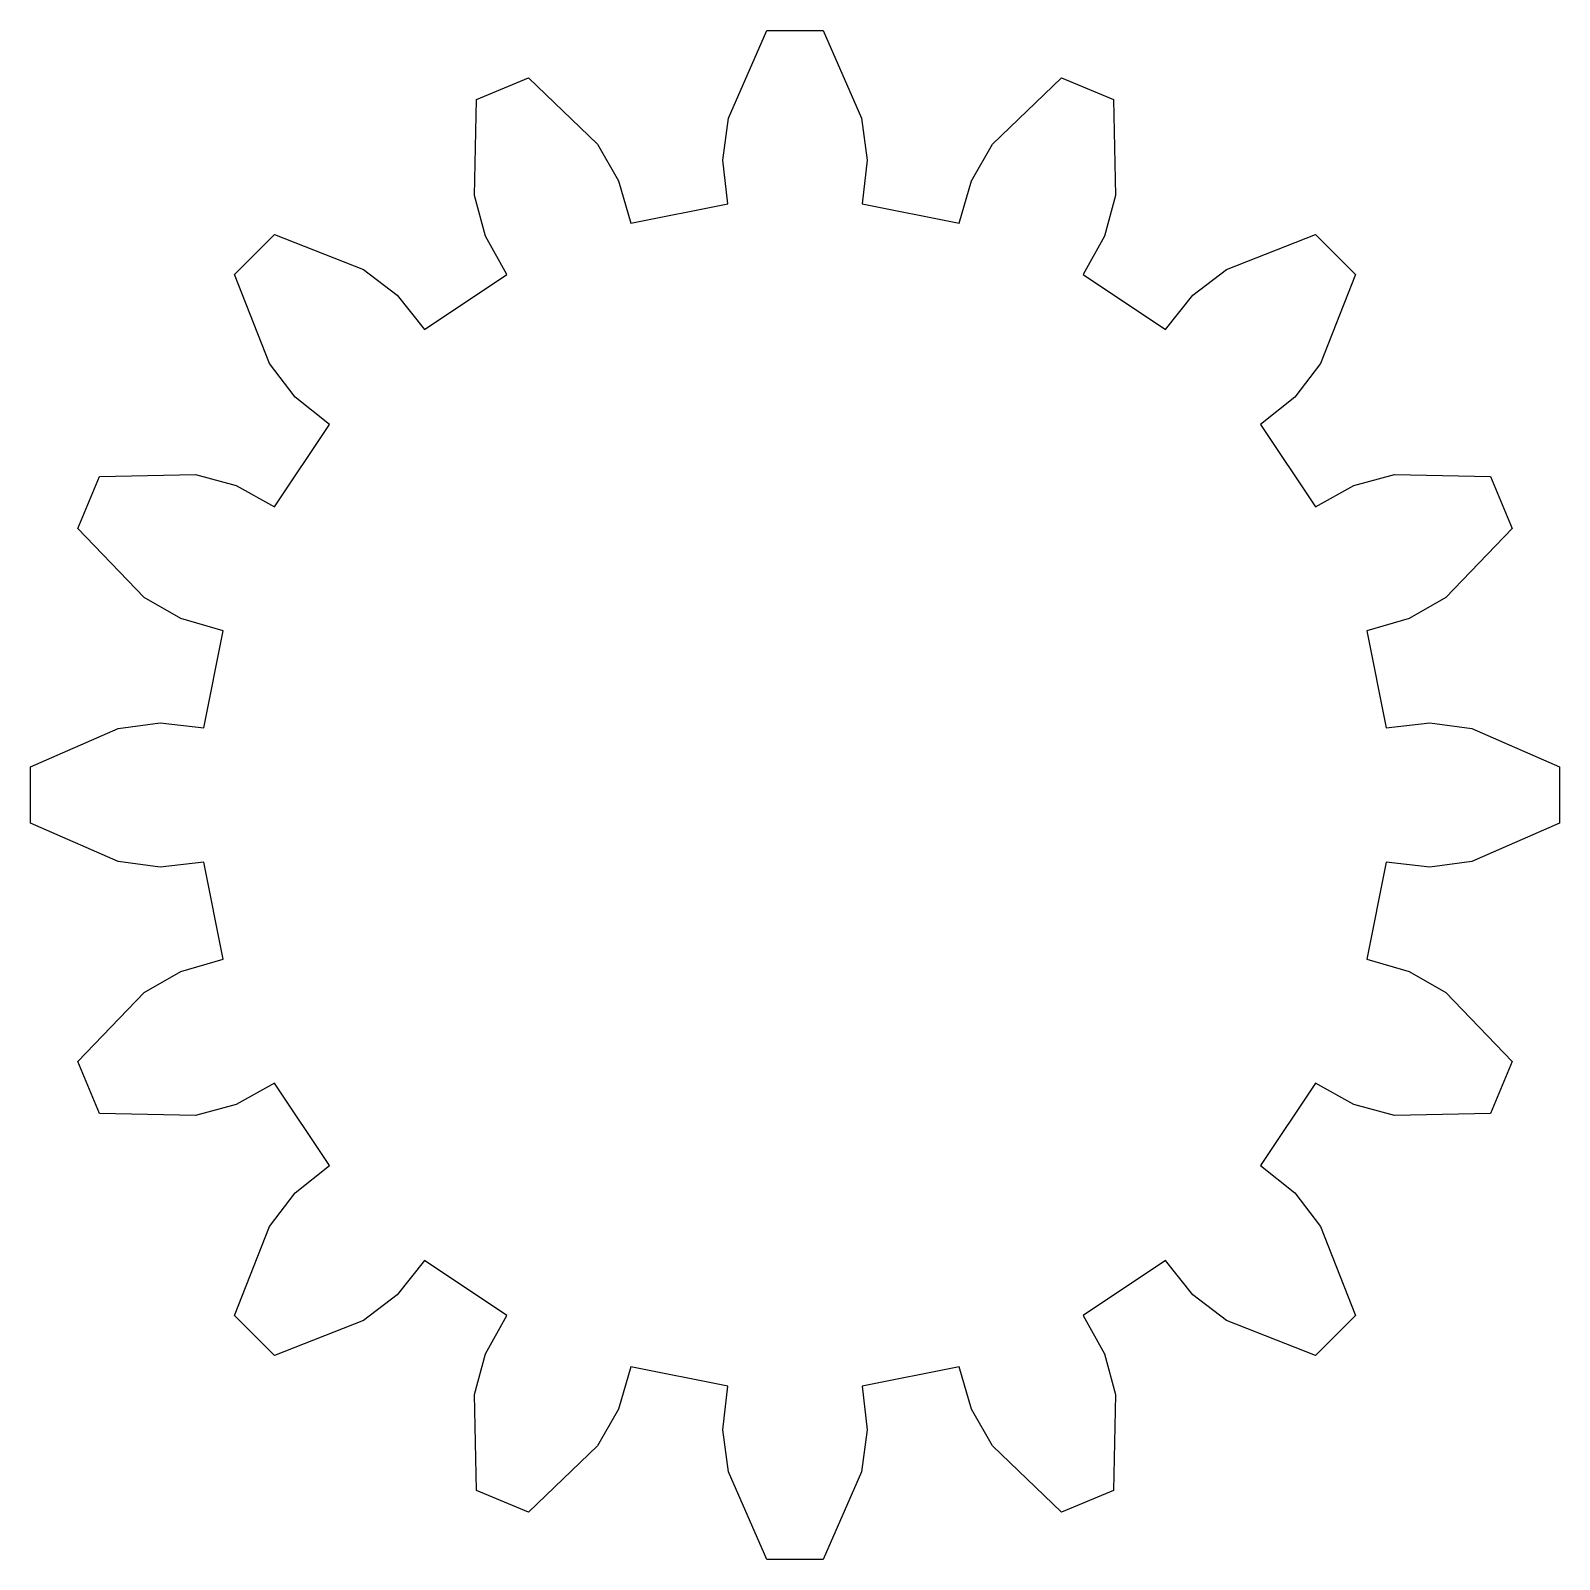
# Model space of a CAD drawing. Extents: x 49 to 163, y 91 to 205.
import ezdxf

# ---------------------------------------------------------------- set-up
doc = ezdxf.new("R2010")
doc.units = 0
doc.layers.add('Layer_1', color=7, linetype='CONTINUOUS')

msp = doc.modelspace()

# ---------------------------------------------------------------- linework, layer by layer
at = {"layer": 'Layer_1', "color": 7}
msp.add_lwpolyline([(150.112103, 153.195127), (153.385833, 153.566897), (156.517673, 153.158637), (163.089933, 150.285177), (163.089933, 146.048157), (156.517673, 143.174697), (153.385833, 142.766437), (150.112103, 143.138207), (148.665893, 135.867607), (151.832693, 134.958277), (154.569903, 133.382587), (159.542253, 128.212757), (157.920813, 124.298267), (150.749213, 124.158627), (147.699533, 124.979947), (144.817283, 126.576227), (140.698813, 120.412507), (143.276573, 118.360517), (145.202433, 115.857287), (147.817873, 109.178147), (144.821853, 106.182127), (138.142713, 108.797567), (135.639483, 110.723427), (133.587493, 113.301187), (127.423773, 109.182717), (129.020053, 106.300467), (129.841373, 103.250787), (129.701733, 96.079187), (125.787243, 94.457747), (120.617413, 99.430097), (119.041723, 102.167307), (118.132393, 105.334107), (110.861793, 103.887897), (111.233563, 100.614167), (110.825303, 97.482327), (107.951843, 90.910067), (103.714823, 90.910067), (100.841363, 97.482327), (100.433103, 100.614167), (100.804873, 103.887897), (93.534273, 105.334107), (92.624943, 102.167307), (91.049253, 99.430097), (85.879423, 94.457747), (81.964933, 96.079187), (81.825293, 103.250787), (82.646613, 106.300467), (84.242893, 109.182717), (78.079173, 113.301187), (76.027183, 110.723427), (73.523953, 108.797567), (66.844813, 106.182127), (63.848793, 109.178147), (66.464233, 115.857287), (68.390093, 118.360517), (70.967853, 120.412507), (66.849383, 126.576227), (63.967133, 124.979947), (60.917453, 124.158627), (53.745853, 124.298267), (52.124413, 128.212757), (57.096763, 133.382587), (59.833973, 134.958277), (63.000773, 135.867607), (61.554563, 143.138207), (58.280833, 142.766437), (55.148993, 143.174697), (48.576733, 146.048157), (48.576733, 150.285177), (55.148993, 153.158637), (58.280833, 153.566897), (61.554563, 153.195127), (63.000773, 160.465727), (59.833973, 161.375057), (57.096763, 162.950747), (52.124413, 168.120577), (53.745853, 172.035067), (60.917453, 172.174707), (63.967133, 171.353387), (66.849383, 169.757107), (70.967853, 175.920827), (68.390093, 177.972817), (66.464233, 180.476047), (63.848793, 187.155187), (66.844813, 190.151207), (73.523953, 187.535767), (76.027183, 185.609907), (78.079173, 183.032147), (84.242893, 187.150617), (82.646613, 190.032867), (81.825293, 193.082547), (81.964933, 200.254147), (85.879423, 201.875587), (91.049253, 196.903237), (92.624943, 194.166027), (93.534273, 190.999227), (100.804873, 192.445437), (100.433103, 195.719167), (100.841363, 198.851007), (103.714823, 205.423267), (107.951843, 205.423267), (110.825303, 198.851007), (111.233563, 195.719167), (110.861793, 192.445437), (118.132393, 190.999227), (119.041723, 194.166027), (120.617413, 196.903237), (125.787243, 201.875587), (129.701733, 200.254147), (129.841373, 193.082547), (129.020053, 190.032867), (127.423773, 187.150617), (133.587493, 183.032147), (135.639483, 185.609907), (138.142713, 187.535767), (144.821853, 190.151207), (147.817873, 187.155187), (145.202433, 180.476047), (143.276573, 177.972817), (140.698813, 175.920827), (144.817283, 169.757107), (147.699533, 171.353387), (150.749213, 172.174707), (157.920813, 172.035067), (159.542253, 168.120577), (154.569903, 162.950747), (151.832693, 161.375057), (148.665893, 160.465727), (150.112103, 153.195127), (153.385833, 153.566897), (156.517673, 153.158637), (163.089933, 150.285177), (163.089933, 146.048157), (156.517673, 143.174697), (153.385833, 142.766437), (150.112103, 143.138207), (148.665893, 135.867607), (151.832693, 134.958277), (154.569903, 133.382587), (159.542253, 128.212757), (157.920813, 124.298267), (150.749213, 124.158627), (147.699533, 124.979947), (144.817283, 126.576227), (140.698813, 120.412507), (143.276573, 118.360517), (145.202433, 115.857287), (147.817873, 109.178147), (144.821853, 106.182127), (138.142713, 108.797567), (135.639483, 110.723427), (133.587493, 113.301187), (127.423773, 109.182717), (129.020053, 106.300467), (129.841373, 103.250787), (129.701733, 96.079187), (125.787243, 94.457747), (120.617413, 99.430097), (119.041723, 102.167307), (118.132393, 105.334107), (110.861793, 103.887897), (111.233563, 100.614167), (110.825303, 97.482327), (107.951843, 90.910067), (103.714823, 90.910067), (100.841363, 97.482327), (100.433103, 100.614167), (100.804873, 103.887897), (93.534273, 105.334107), (92.624943, 102.167307), (91.049253, 99.430097), (85.879423, 94.457747), (81.964933, 96.079187), (81.825293, 103.250787), (82.646613, 106.300467), (84.242893, 109.182717), (78.079173, 113.301187), (76.027183, 110.723427), (73.523953, 108.797567), (66.844813, 106.182127), (63.848793, 109.178147), (66.464233, 115.857287), (68.390093, 118.360517), (70.967853, 120.412507), (66.849383, 126.576227), (63.967133, 124.979947), (60.917453, 124.158627), (53.745853, 124.298267), (52.124413, 128.212757), (57.096763, 133.382587), (59.833973, 134.958277), (63.000773, 135.867607), (61.554563, 143.138207), (58.280833, 142.766437), (55.148993, 143.174697), (48.576733, 146.048157), (48.576733, 150.285177), (55.148993, 153.158637), (58.280833, 153.566897), (61.554563, 153.195127), (63.000773, 160.465727), (59.833973, 161.375057), (57.096763, 162.950747), (52.124413, 168.120577), (53.745853, 172.035067), (60.917453, 172.174707), (63.967133, 171.353387), (66.849383, 169.757107), (70.967853, 175.920827), (68.390093, 177.972817), (66.464233, 180.476047), (63.848793, 187.155187), (66.844813, 190.151207), (73.523953, 187.535767), (76.027183, 185.609907), (78.079173, 183.032147), (84.242893, 187.150617), (82.646613, 190.032867), (81.825293, 193.082547), (81.964933, 200.254147), (85.879423, 201.875587), (91.049253, 196.903237), (92.624943, 194.166027), (93.534273, 190.999227), (100.804873, 192.445437), (100.433103, 195.719167), (100.841363, 198.851007), (103.714823, 205.423267), (107.951843, 205.423267), (110.825303, 198.851007), (111.233563, 195.719167), (110.861793, 192.445437), (118.132393, 190.999227), (119.041723, 194.166027), (120.617413, 196.903237), (125.787243, 201.875587), (129.701733, 200.254147), (129.841373, 193.082547), (129.020053, 190.032867), (127.423773, 187.150617), (133.587493, 183.032147), (135.639483, 185.609907), (138.142713, 187.535767), (144.821853, 190.151207), (147.817873, 187.155187), (145.202433, 180.476047), (143.276573, 177.972817), (140.698813, 175.920827), (144.817283, 169.757107), (147.699533, 171.353387), (150.749213, 172.174707), (157.920813, 172.035067), (159.542253, 168.120577), (154.569903, 162.950747), (151.832693, 161.375057), (148.665893, 160.465727), (150.112103, 153.195127), (153.385833, 153.566897), (156.517673, 153.158637), (163.089933, 150.285177), (163.089933, 146.048157), (156.517673, 143.174697), (153.385833, 142.766437), (150.112103, 143.138207), (148.665893, 135.867607), (151.832693, 134.958277), (154.569903, 133.382587), (159.542253, 128.212757), (157.920813, 124.298267), (150.749213, 124.158627), (147.699533, 124.979947), (144.817283, 126.576227), (140.698813, 120.412507), (143.276573, 118.360517), (145.202433, 115.857287), (147.817873, 109.178147), (144.821853, 106.182127), (138.142713, 108.797567), (135.639483, 110.723427), (133.587493, 113.301187), (127.423773, 109.182717), (129.020053, 106.300467), (129.841373, 103.250787), (129.701733, 96.079187), (125.787243, 94.457747), (120.617413, 99.430097), (119.041723, 102.167307), (118.132393, 105.334107), (110.861793, 103.887897), (111.233563, 100.614167), (110.825303, 97.482327), (107.951843, 90.910067), (103.714823, 90.910067), (100.841363, 97.482327), (100.433103, 100.614167), (100.804873, 103.887897), (93.534273, 105.334107), (92.624943, 102.167307), (91.049253, 99.430097), (85.879423, 94.457747), (81.964933, 96.079187), (81.825293, 103.250787), (82.646613, 106.300467), (84.242893, 109.182717), (78.079173, 113.301187), (76.027183, 110.723427), (73.523953, 108.797567), (66.844813, 106.182127), (63.848793, 109.178147), (66.464233, 115.857287), (68.390093, 118.360517), (70.967853, 120.412507), (66.849383, 126.576227), (63.967133, 124.979947), (60.917453, 124.158627), (53.745853, 124.298267), (52.124413, 128.212757), (57.096763, 133.382587), (59.833973, 134.958277), (63.000773, 135.867607), (61.554563, 143.138207), (58.280833, 142.766437), (55.148993, 143.174697), (48.576733, 146.048157), (48.576733, 150.285177), (55.148993, 153.158637), (58.280833, 153.566897), (61.554563, 153.195127), (63.000773, 160.465727), (59.833973, 161.375057), (57.096763, 162.950747), (52.124413, 168.120577), (53.745853, 172.035067), (60.917453, 172.174707), (63.967133, 171.353387), (66.849383, 169.757107), (70.967853, 175.920827), (68.390093, 177.972817), (66.464233, 180.476047), (63.848793, 187.155187), (66.844813, 190.151207), (73.523953, 187.535767), (76.027183, 185.609907), (78.079173, 183.032147), (84.242893, 187.150617), (82.646613, 190.032867), (81.825293, 193.082547), (81.964933, 200.254147), (85.879423, 201.875587), (91.049253, 196.903237), (92.624943, 194.166027), (93.534273, 190.999227), (100.804873, 192.445437), (100.433103, 195.719167), (100.841363, 198.851007), (103.714823, 205.423267), (107.951843, 205.423267), (110.825303, 198.851007), (111.233563, 195.719167), (110.861793, 192.445437), (118.132393, 190.999227), (119.041723, 194.166027), (120.617413, 196.903237), (125.787243, 201.875587), (129.701733, 200.254147), (129.841373, 193.082547), (129.020053, 190.032867), (127.423773, 187.150617), (133.587493, 183.032147), (135.639483, 185.609907), (138.142713, 187.535767), (144.821853, 190.151207), (147.817873, 187.155187), (145.202433, 180.476047), (143.276573, 177.972817), (140.698813, 175.920827), (144.817283, 169.757107), (147.699533, 171.353387), (150.749213, 172.174707), (157.920813, 172.035067), (159.542253, 168.120577), (154.569903, 162.950747), (151.832693, 161.375057), (148.665893, 160.465727)], close=True, dxfattribs=at)

doc.saveas('drawing.dxf')
